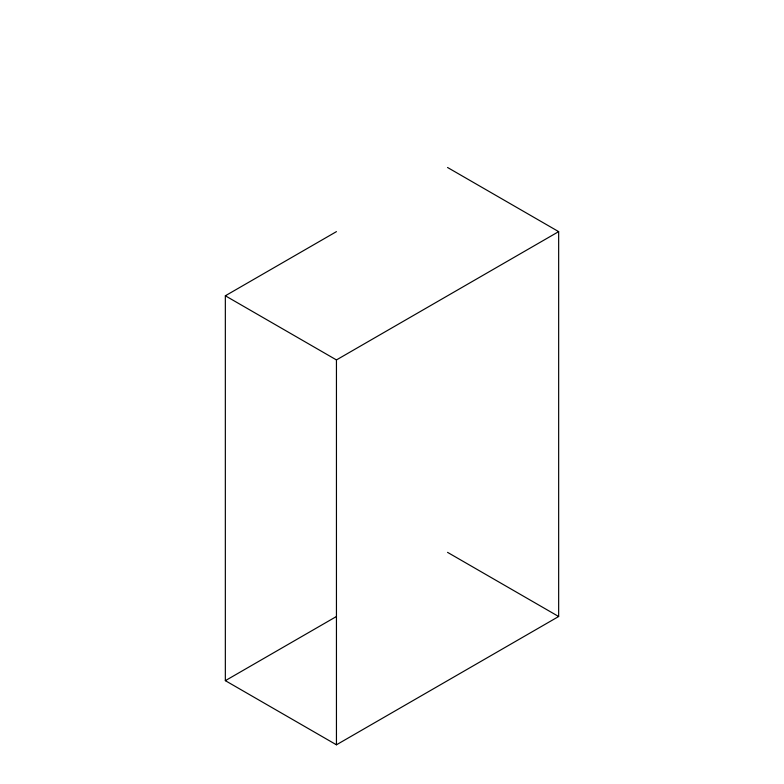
<?xml version="1.0" encoding="UTF-8"?>
<svg xmlns="http://www.w3.org/2000/svg" width="784" height="784" viewBox="0 0 784 784"><rect width="100%" height="100%" fill="white"/><g stroke="black" fill="none" stroke-linecap="round" stroke-linejoin="round"><path stroke-width="1.18" d="M447.556 167.492L558.659 231.633L558.659 616.508L336.444 744.8L225.341 680.659L225.341 295.784L336.444 231.633M225.341 295.784L336.444 359.925L558.659 231.633M225.341 680.659L336.444 616.508M447.556 552.367L558.659 616.508M336.444 359.925L336.444 744.8"/></g></svg>
